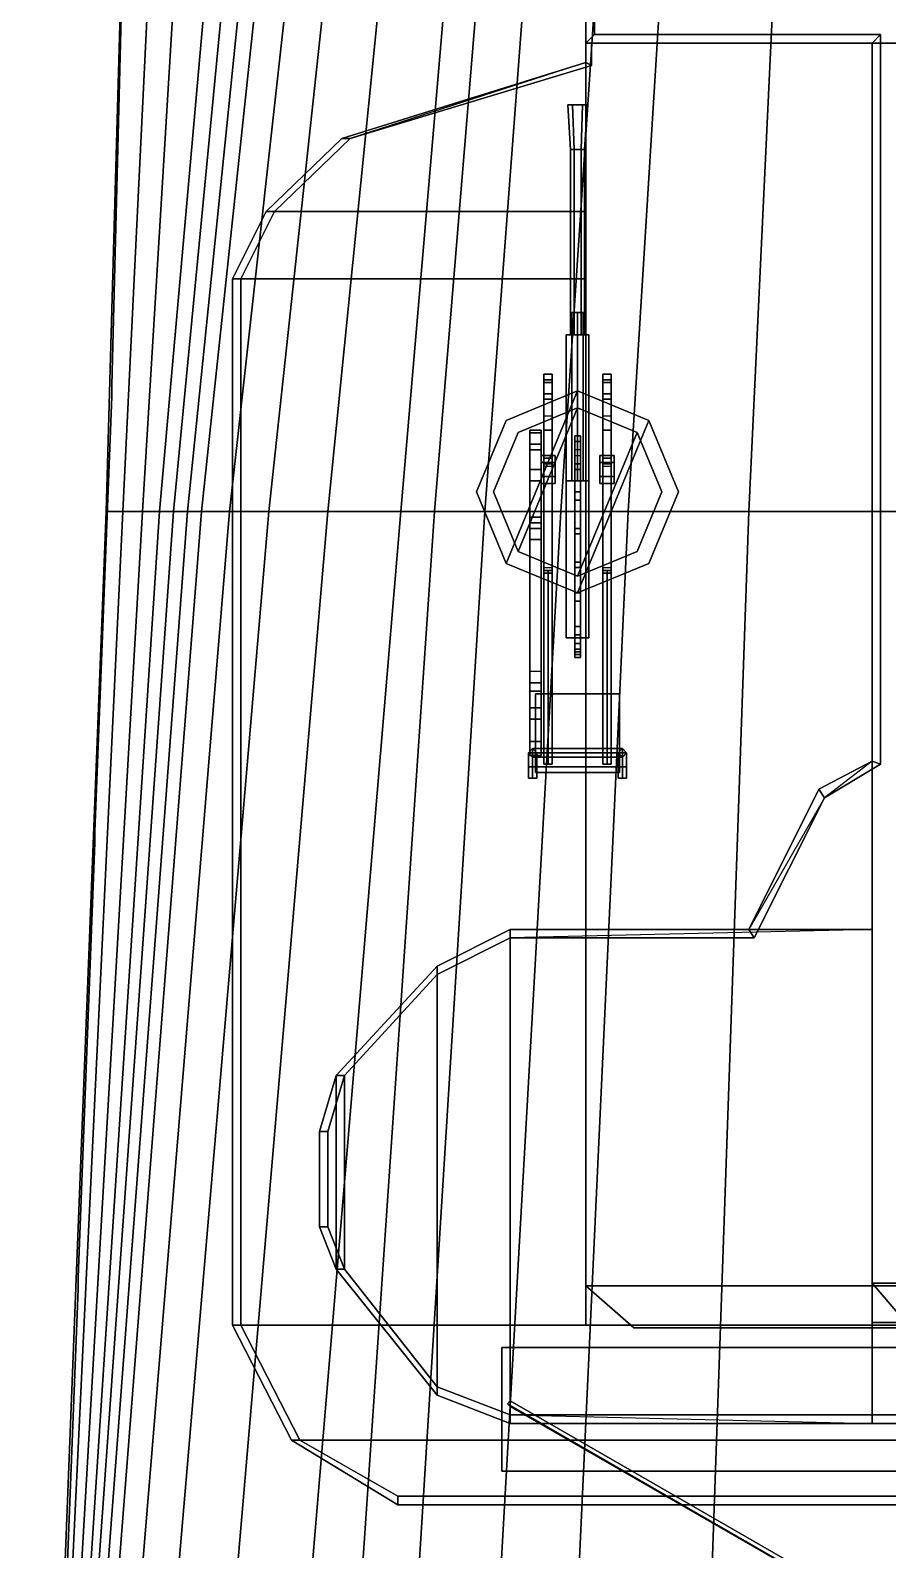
# Model space of a CAD drawing. Header units: millimetres. Extents: x -5 to 5, y -112 to 54.
# Drawn here: x -4.95 to -1.89, y 13.72 to 19.13 of the extents above; entities that cross this region are included whole.
import ezdxf

# ---------------------------------------------------------------- set-up
doc = ezdxf.new("R2010")
doc.units = ezdxf.units.MM
for name, color, linetype in [('gun', 1, 'Continuous'), ('railings', 6, 'Continuous'), ('sleeve', 5, 'Continuous'), ('turret', 2, 'Continuous')]:
    doc.layers.add(name, color=color, linetype=linetype)

msp = doc.modelspace()

# ---------------------------------------------------------------- linework, layer by layer
for points in [[(-4.49, 24.19, 5.22), (-4.29, 24.19, 4.04), (-4.62, 17.42, 4.04), (-4.68, 17.42, 5.13)], [(-4.68, 17.42, 5.13), (4.68, 17.42, 5.13), (4.49, 24.19, 5.22), (-4.49, 24.19, 5.22)], [(-4.29, 24.19, 4.04), (-4.14, 24.19, 3.1), (-4.55, 17.42, 3.01), (-4.62, 17.42, 4.04)], [(-4.14, 24.19, 3.1), (-3.89, 24.19, 1.84), (-4.49, 17.42, 1.84), (-4.55, 17.42, 3.01)], [(-3.89, 24.19, 1.84), (-3.79, 24.19, 1.22), (-4.44, 17.42, 1.22), (-4.49, 17.42, 1.84)], [(-3.79, 24.19, 1.22), (-3.7, 24.19, 0.74), (-4.39, 17.42, 0.74), (-4.44, 17.42, 1.22)], [(-3.7, 24.19, 0.74), (-3.62, 24.19, 0.38), (-4.34, 17.42, 0.38), (-4.39, 17.42, 0.74)], [(-3.62, 24.19, 0.38), (-3.49, 24.19, -0.16), (-4.24, 17.42, -0.16), (-4.34, 17.42, 0.38)], [(-3.49, 24.19, -0.16), (-3.37, 24.19, -0.61), (-4.1, 17.42, -0.61), (-4.24, 17.42, -0.16)], [(-3.37, 24.19, -0.61), (-3.21, 24.19, -1.06), (-3.89, 17.42, -1.06), (-4.1, 17.42, -0.61)], [(-3.21, 24.19, -1.06), (-3.05, 24.19, -1.42), (-3.63, 17.42, -1.42), (-3.89, 17.42, -1.06)], [(-3.05, 24.19, -1.42), (-2.95, 24.19, -1.62), (-3.51, 17.42, -1.62), (-3.63, 17.42, -1.42)], [(-2.95, 24.19, -1.62), (-2.82, 24.19, -1.86), (-3.33, 17.42, -1.86), (-3.51, 17.42, -1.62)], [(-2.82, 24.19, -1.86), (-2.61, 24.19, -2.16), (-3.06, 17.42, -2.16), (-3.33, 17.42, -1.86)], [(-2.61, 24.19, -2.16), (-2.4, 24.19, -2.39), (-2.82, 17.42, -2.39), (-3.06, 17.42, -2.16)], [(-2.4, 24.19, -2.39), (-2.07, 24.19, -2.67), (-2.39, 17.42, -2.67), (-2.82, 17.42, -2.39)], [(-2.07, 24.19, -2.67), (-1.59, 24.19, -2.95), (-1.78, 17.42, -2.95), (-2.39, 17.42, -2.67)], [(-2.97, 14.66, 7.57), (-2.97, 19.28, 7.57), (-2.97, 19.28, 5.13), (-2.97, 14.66, 5.13)], [(2.97, 19.09, 9.65), (2.97, 19.28, 9.65), (-2.97, 19.28, 9.65), (-2.97, 19.09, 9.65)], [(-2.97, 19.09, 9.65), (-2.97, 19.28, 9.65), (-2.97, 19.28, 7.57), (-2.97, 19.09, 7.57)], [(-2.94, 19.12, 10.35), (-2.94, 19.26, 10.35), (-2.97, 19.28, 10.35), (-2.97, 19.09, 10.35)], [(-2.97, 19.09, 9.65), (-2.97, 19.09, 10.35), (-2.97, 19.28, 10.35), (-2.97, 19.28, 9.65)], [(-2.94, 19.26, 9.65), (-2.94, 19.26, 10.35), (-2.94, 19.12, 10.35), (-2.94, 19.12, 9.65)], [(-1.92, 19.12, 10.35), (-2.94, 19.12, 10.35), (-2.97, 19.09, 10.35), (-1.95, 19.09, 10.35)], [(-2.94, 19.12, 9.65), (-2.94, 19.12, 10.35), (-1.92, 19.12, 10.35), (-1.92, 19.12, 9.65)], [(-1.95, 19.09, 10.35), (-1.95, 16.53, 10.35), (-1.92, 16.52, 10.35), (-1.92, 19.12, 10.35)], [(-1.92, 19.12, 9.65), (-1.92, 19.12, 10.35), (-1.92, 16.52, 10.35), (-1.92, 16.52, 9.65)], [(2.97, 14.66, 7.57), (2.97, 19.09, 7.57), (-2.97, 19.09, 7.57), (-2.97, 14.66, 7.57)], [(-2.97, 19.09, 7.57), (-1.95, 19.09, 7.57), (-1.95, 19.09, 9.65), (-2.97, 19.09, 9.65)], [(-2.97, 19.09, 8.27), (-2.97, 19.09, 7.57), (-2.97, 19.02, 7.57), (-2.97, 19.02, 8.27)], [(-2.95, 19.09, 8.27), (-2.97, 19.09, 8.27), (-2.97, 19.02, 8.27), (-2.95, 19.01, 8.27)], [(-1.95, 19.09, 9.65), (-1.95, 19.09, 10.35), (-2.97, 19.09, 10.35), (-2.97, 19.09, 9.65)], [(-2.95, 19.01, 8.27), (-2.95, 19.01, 7.57), (-2.95, 19.09, 7.57), (-2.95, 19.09, 8.27)], [(1.95, 19.09, 9.65), (-1.95, 19.09, 9.65), (-1.95, 14.67, 9.65), (1.95, 14.67, 9.65)], [(-1.95, 14.67, 9.65), (-1.95, 19.09, 9.65), (-1.95, 19.09, 7.57), (-1.95, 14.67, 7.57)], [(-1.95, 16.53, 9.65), (-1.95, 16.53, 10.35), (-1.95, 19.09, 10.35), (-1.95, 19.09, 9.65)], [(-4.11, 18.49, 7.53), (-3.84, 18.75, 7.53), (-2.97, 19.02, 7.53), (-2.97, 18.49, 7.53)], [(-2.97, 19.02, 7.57), (-3.81, 18.75, 7.57), (-4.08, 18.49, 7.57), (-2.97, 18.49, 7.57)], [(-2.97, 19.02, 8.27), (-2.97, 19.02, 7.53), (-3.84, 18.75, 7.53), (-3.84, 18.75, 8.27)], [(-2.95, 19.01, 8.27), (-2.97, 19.02, 8.27), (-3.84, 18.75, 8.27), (-3.81, 18.75, 8.27)], [(-3.81, 18.75, 8.27), (-3.81, 18.75, 7.57), (-2.95, 19.01, 7.57), (-2.95, 19.01, 8.27)], [(-3.84, 18.75, 8.27), (-3.84, 18.75, 7.53), (-4.11, 18.49, 7.53), (-4.11, 18.49, 8.27)], [(-3.81, 18.75, 8.27), (-3.84, 18.75, 8.27), (-4.11, 18.49, 8.27), (-4.08, 18.49, 8.27)], [(-4.08, 18.49, 8.27), (-4.08, 18.49, 7.57), (-3.81, 18.75, 7.57), (-3.81, 18.75, 8.27)], [(-4.23, 18.25, 7.53), (-4.11, 18.49, 7.53), (-2.97, 18.49, 7.53), (-2.97, 18.25, 7.53)], [(-4.11, 18.49, 8.27), (-4.11, 18.49, 7.53), (-4.23, 18.25, 7.53), (-4.23, 18.25, 8.27)], [(-4.08, 18.49, 8.27), (-4.11, 18.49, 8.27), (-4.23, 18.25, 8.27), (-4.2, 18.25, 8.27)], [(-2.97, 18.49, 7.57), (-4.08, 18.49, 7.57), (-4.2, 18.25, 7.57), (-2.97, 18.25, 7.57)], [(-4.2, 18.25, 8.27), (-4.2, 18.25, 7.57), (-4.08, 18.49, 7.57), (-4.08, 18.49, 8.27)], [(-4.23, 14.52, 7.53), (-4.23, 18.25, 7.53), (-2.97, 18.25, 7.53), (-2.97, 14.52, 7.53)], [(-4.23, 18.25, 8.27), (-4.23, 18.25, 7.53), (-4.23, 14.52, 7.53), (-4.23, 14.52, 8.27)], [(-4.2, 18.25, 8.27), (-4.23, 18.25, 8.27), (-4.23, 14.52, 8.27), (-4.2, 14.52, 8.27)], [(-2.97, 18.25, 7.57), (-4.2, 18.25, 7.57), (-4.2, 14.52, 7.57), (-2.97, 14.52, 7.57)], [(-4.2, 14.52, 8.27), (-4.2, 14.52, 7.57), (-4.2, 18.25, 7.57), (-4.2, 18.25, 8.27)], [(-3.2546, 17.2354, 7.7), (-3, 17.85, 7.7), (-3.2546, 17.7446, 7.7), (-3.36, 17.49, 7.7)], [(-3, 17.13, 7.7), (-2.7454, 17.7446, 7.7), (-3, 17.85, 7.7), (-3.2546, 17.2354, 7.7)], [(-3, 17.85, 7.57), (-3.2546, 17.7446, 7.57), (-3.2546, 17.7446, 7.7), (-3, 17.85, 7.7)], [(-2.7454, 17.7446, 7.57), (-3, 17.85, 7.57), (-3, 17.85, 7.7), (-2.7454, 17.7446, 7.7)], [(-3.2546, 17.7446, 7.57), (-3.36, 17.49, 7.57), (-3.36, 17.49, 7.7), (-3.2546, 17.7446, 7.7)], [(-2.7454, 17.2354, 7.7), (-2.64, 17.49, 7.7), (-2.7454, 17.7446, 7.7), (-3, 17.13, 7.7)], [(-2.64, 17.49, 7.57), (-2.7454, 17.7446, 7.57), (-2.7454, 17.7446, 7.7), (-2.64, 17.49, 7.7)], [(-3.36, 17.49, 7.57), (-3.2546, 17.2354, 7.57), (-3.2546, 17.2354, 7.7), (-3.36, 17.49, 7.7)], [(-2.7454, 17.2354, 7.57), (-2.64, 17.49, 7.57), (-2.64, 17.49, 7.7), (-2.7454, 17.2354, 7.7)], [(-4.68, 17.42, 5.13), (-4.62, 17.42, 4.04), (-4.95, 10.52, 4.04), (-4.95, 10.52, 5.13)], [(-4.62, 17.42, 4.04), (-4.55, 17.42, 3.01), (-4.95, 10.52, 2.94), (-4.95, 10.52, 4.04)], [(-4.55, 17.42, 3.01), (-4.49, 17.42, 1.84), (-4.94, 10.52, 1.84), (-4.95, 10.52, 2.94)], [(-4.95, 10.52, 5.13), (4.95, 10.52, 5.13), (4.68, 17.42, 5.13), (-4.68, 17.42, 5.13)], [(-4.49, 17.42, 1.84), (-4.44, 17.42, 1.22), (-4.93, 10.52, 1.22), (-4.94, 10.52, 1.84)], [(-4.44, 17.42, 1.22), (-4.39, 17.42, 0.74), (-4.91, 10.52, 0.74), (-4.93, 10.52, 1.22)], [(-4.39, 17.42, 0.74), (-4.34, 17.42, 0.38), (-4.88, 10.52, 0.38), (-4.91, 10.52, 0.74)], [(-4.34, 17.42, 0.38), (-4.24, 17.42, -0.16), (-4.81, 10.52, -0.16), (-4.88, 10.52, 0.38)], [(-4.24, 17.42, -0.16), (-4.1, 17.42, -0.61), (-4.69, 10.52, -0.61), (-4.81, 10.52, -0.16)], [(-4.1, 17.42, -0.61), (-3.89, 17.42, -1.06), (-4.48, 10.52, -1.06), (-4.69, 10.52, -0.61)], [(-3.89, 17.42, -1.06), (-3.63, 17.42, -1.42), (-4.21, 10.52, -1.42), (-4.48, 10.52, -1.06)], [(-3.63, 17.42, -1.42), (-3.51, 17.42, -1.62), (-3.98, 10.52, -1.62), (-4.21, 10.52, -1.42)], [(-3.51, 17.42, -1.62), (-3.33, 17.42, -1.86), (-3.76, 10.52, -1.86), (-3.98, 10.52, -1.62)], [(-3.33, 17.42, -1.86), (-3.06, 17.42, -2.16), (-3.45, 10.52, -2.16), (-3.76, 10.52, -1.86)], [(-3.06, 17.42, -2.16), (-2.82, 17.42, -2.39), (-3.14, 10.52, -2.39), (-3.45, 10.52, -2.16)], [(-2.82, 17.42, -2.39), (-2.39, 17.42, -2.67), (-2.63, 10.52, -2.67), (-3.14, 10.52, -2.39)], [(-2.39, 17.42, -2.67), (-1.78, 17.42, -2.95), (-1.87, 10.52, -2.95), (-2.63, 10.52, -2.67)], [(-3.2546, 17.2354, 7.57), (-3, 17.13, 7.57), (-3, 17.13, 7.7), (-3.2546, 17.2354, 7.7)], [(-3, 17.13, 7.57), (-2.7454, 17.2354, 7.57), (-2.7454, 17.2354, 7.7), (-3, 17.13, 7.7)], [(-2.14, 16.43, 9.61), (-1.95, 16.53, 9.61), (-1.95, 15.93, 9.61), (-2.39, 15.93, 9.61)], [(-1.95, 15.93, 9.65), (-1.95, 16.53, 9.65), (-2.12, 16.4, 9.65), (-2.39, 15.93, 9.65)], [(-1.95, 16.53, 10.56), (-2.14, 16.43, 10.56), (-2.12, 16.4, 10.56), (-1.92, 16.52, 10.56)], [(-2.14, 16.43, 9.61), (-2.14, 16.43, 10.56), (-1.95, 16.53, 10.56), (-1.95, 16.53, 9.61)], [(-1.92, 16.52, 9.65), (-1.92, 16.52, 10.56), (-2.12, 16.4, 10.56), (-2.12, 16.4, 9.65)], [(-1.92, 16.52, 10.56), (-1.92, 16.52, 10.35), (-1.95, 16.53, 10.35), (-1.95, 16.53, 10.56)], [(-2.14, 16.43, 10.56), (-2.39, 15.93, 10.56), (-2.37, 15.9, 10.56), (-2.12, 16.4, 10.56)], [(-2.39, 15.93, 9.61), (-2.39, 15.93, 10.56), (-2.14, 16.43, 10.56), (-2.14, 16.43, 9.61)], [(-2.12, 16.4, 9.65), (-2.12, 16.4, 10.56), (-2.37, 15.9, 10.56), (-2.37, 15.9, 9.65)], [(-3.5, 15.8, 9.61), (-3.24, 15.93, 9.61), (-3.24, 14.17, 9.61), (-3.5, 14.27, 9.61)], [(-3.24, 15.93, 10.56), (-3.5, 15.8, 10.56), (-3.5, 15.77, 10.56), (-3.24, 15.9, 10.56)], [(-3.5, 15.8, 9.61), (-3.5, 15.8, 10.56), (-3.24, 15.93, 10.56), (-3.24, 15.93, 9.61)], [(-3.24, 15.93, 9.61), (-1.95, 15.93, 9.61), (-1.95, 14.17, 9.61), (-3.24, 14.17, 9.61)], [(-1.95, 14.17, 9.65), (-1.95, 15.93, 9.65), (-3.24, 15.9, 9.65), (-3.24, 14.2, 9.65)], [(-2.39, 15.93, 10.56), (-3.24, 15.93, 10.56), (-3.24, 15.9, 10.56), (-2.37, 15.9, 10.56)], [(-3.24, 15.93, 9.61), (-3.24, 15.93, 10.56), (-2.39, 15.93, 10.56), (-2.39, 15.93, 9.61)], [(-3.24, 14.2, 9.65), (-3.24, 15.9, 9.65), (-3.5, 15.77, 9.65), (-3.5, 14.3, 9.65)], [(-3.24, 15.9, 9.65), (-3.24, 15.9, 10.56), (-3.5, 15.77, 10.56), (-3.5, 15.77, 9.65)], [(-2.37, 15.9, 9.65), (-2.37, 15.9, 10.56), (-3.24, 15.9, 10.56), (-3.24, 15.9, 9.65)], [(-3.86, 15.41, 9.61), (-3.5, 15.8, 9.61), (-3.5, 14.27, 9.61), (-3.86, 14.72, 9.61)], [(-3.86, 15.41, 9.61), (-3.86, 15.41, 10.56), (-3.5, 15.8, 10.56), (-3.5, 15.8, 9.61)], [(-3.5, 15.8, 10.56), (-3.86, 15.41, 10.56), (-3.83, 15.41, 10.56), (-3.5, 15.77, 10.56)], [(-3.5, 14.3, 9.65), (-3.5, 15.77, 9.65), (-3.83, 15.41, 9.65), (-3.83, 14.72, 9.65)], [(-3.5, 15.77, 9.65), (-3.5, 15.77, 10.56), (-3.83, 15.41, 10.56), (-3.83, 15.41, 9.65)], [(-3.92, 15.21, 9.61), (-3.86, 15.41, 9.61), (-3.86, 14.72, 9.61), (-3.92, 14.87, 9.61)], [(-3.86, 15.41, 10.56), (-3.92, 15.21, 10.56), (-3.89, 15.21, 10.56), (-3.83, 15.41, 10.56)], [(-3.92, 15.21, 9.61), (-3.92, 15.21, 10.56), (-3.86, 15.41, 10.56), (-3.86, 15.41, 9.61)], [(-3.83, 14.72, 9.65), (-3.83, 15.41, 9.65), (-3.89, 15.21, 9.65), (-3.89, 14.87, 9.65)], [(-3.83, 15.41, 9.65), (-3.83, 15.41, 10.56), (-3.89, 15.21, 10.56), (-3.89, 15.21, 9.65)], [(-3.92, 14.87, 9.61), (-3.92, 14.87, 10.56), (-3.92, 15.21, 10.56), (-3.92, 15.21, 9.61)], [(-3.92, 15.21, 10.56), (-3.92, 14.87, 10.56), (-3.89, 14.87, 10.56), (-3.89, 15.21, 10.56)], [(-3.89, 15.21, 9.65), (-3.89, 15.21, 10.56), (-3.89, 14.87, 10.56), (-3.89, 14.87, 9.65)], [(-3.92, 14.87, 10.56), (-3.86, 14.72, 10.56), (-3.83, 14.72, 10.56), (-3.89, 14.87, 10.56)], [(-3.86, 14.72, 9.61), (-3.86, 14.72, 10.56), (-3.92, 14.87, 10.56), (-3.92, 14.87, 9.61)], [(-3.89, 14.87, 9.65), (-3.89, 14.87, 10.56), (-3.83, 14.72, 10.56), (-3.83, 14.72, 9.65)], [(-3.5, 14.27, 9.61), (-3.5, 14.27, 10.56), (-3.86, 14.72, 10.56), (-3.86, 14.72, 9.61)], [(-3.86, 14.72, 10.56), (-3.5, 14.27, 10.56), (-3.5, 14.3, 10.56), (-3.83, 14.72, 10.56)], [(-3.83, 14.72, 9.65), (-3.83, 14.72, 10.56), (-3.5, 14.3, 10.56), (-3.5, 14.3, 9.65)], [(-2.8, 14.51, 7.57), (-2.97, 14.66, 7.57), (-2.97, 14.66, 5.13), (-2.8, 14.51, 5.13)], [(2.8, 14.51, 7.57), (2.97, 14.66, 7.57), (-2.97, 14.66, 7.57), (-2.8, 14.51, 7.57)], [(-2.81, 14.52, 7.57), (-2.97, 14.66, 7.57), (-2.97, 14.66, 7.57), (-2.97, 14.52, 7.57)], [(-2.97, 14.66, 7.53), (-2.97, 14.66, 7.53), (-2.81, 14.52, 7.53), (-2.97, 14.52, 7.53)], [(1.95, 14.67, 9.65), (-1.95, 14.67, 9.65), (-1.83, 14.53, 9.65), (1.83, 14.53, 9.65)], [(-1.83, 14.53, 9.65), (-1.95, 14.67, 9.65), (-1.95, 14.67, 7.57), (-1.83, 14.53, 7.57)], [(-1.83, 14.53, 9.65), (-1.95, 14.67, 9.65), (-1.95, 14.53, 9.65), (-1.83, 14.53, 9.65)], [(-1.95, 14.53, 9.61), (-1.95, 14.67, 9.61), (-1.83, 14.53, 9.61)], [(-4.23, 14.52, 7.53), (4.23, 14.52, 7.53), (4.02, 14.11, 7.53), (-4.02, 14.11, 7.53)], [(-4.23, 14.52, 8.27), (-4.23, 14.52, 7.53), (-4.02, 14.11, 7.53), (-4.02, 14.11, 8.27)], [(-4.2, 14.52, 8.27), (-4.23, 14.52, 8.27), (-4.02, 14.11, 8.27), (-3.99, 14.11, 8.27)], [(3.99, 14.11, 7.57), (4.2, 14.52, 7.57), (-4.2, 14.52, 7.57), (-3.99, 14.11, 7.57)], [(-3.99, 14.11, 8.27), (-3.99, 14.11, 7.57), (-4.2, 14.52, 7.57), (-4.2, 14.52, 8.27)], [(-1.95, 14.17, 9.61), (-1.95, 14.53, 9.61), (1.95, 14.53, 9.61), (1.95, 14.17, 9.61)], [(1.95, 14.53, 9.65), (-1.95, 14.53, 9.65), (-1.95, 14.17, 9.65), (1.95, 14.17, 9.65)], [(-2.8, 14.51, 5.13), (2.8, 14.51, 5.13), (2.8, 14.51, 7.57), (-2.8, 14.51, 7.57)], [(-1.76, 14, 13.18), (-1.76, 14.44, 13.18), (-3.27, 14.44, 13.18), (-3.27, 14, 13.18)], [(-3.27, 14.44, 13.18), (-3.27, 14.44, 13.15), (-3.27, 14, 13.15), (-3.27, 14, 13.18)], [(-1.76, 14.44, 13.18), (-1.76, 14.44, 12.41), (-3.27, 14.44, 13.15), (-3.27, 14.44, 13.18)], [(-3.27, 14, 13.15), (-3.27, 14.44, 13.15), (-1.76, 14.44, 12.41), (-1.76, 14, 12.41)], [(-3.5, 14.3, 9.65), (-3.5, 14.3, 10.56), (-3.24, 14.2, 10.56), (-3.24, 14.2, 9.65)], [(-3.5, 14.27, 10.56), (-3.24, 14.17, 10.56), (-3.24, 14.2, 10.56), (-3.5, 14.3, 10.56)], [(-3.24, 14.17, 9.61), (-3.24, 14.17, 10.56), (-3.5, 14.27, 10.56), (-3.5, 14.27, 9.61)], [(-3.24, 14.25, 13.18), (-3.25, 14.24, 13.18), (-0.01, 12.37, 23.24), (0.005, 12.3787, 23.24)], [(-3.24, 14.23, 13.18), (-3.24, 14.25, 13.18), (0.005, 12.3787, 23.24), (0.005, 12.3613, 23.24)], [(-3.25, 14.24, 13.18), (-3.24, 14.23, 13.18), (0.005, 12.3613, 23.24), (-0.01, 12.37, 23.24)], [(-3.24, 14.17, 10.56), (3.24, 14.17, 10.56), (3.24, 14.2, 10.56), (-3.24, 14.2, 10.56)], [(-3.24, 14.2, 9.65), (-3.24, 14.2, 10.56), (3.24, 14.2, 10.56), (3.24, 14.2, 9.65)], [(3.24, 14.17, 9.61), (3.24, 14.17, 10.56), (-3.24, 14.17, 10.56), (-3.24, 14.17, 9.61)], [(-4.02, 14.11, 7.53), (4.02, 14.11, 7.53), (3.64, 13.88, 7.53), (-3.64, 13.88, 7.53)], [(-4.02, 14.11, 8.27), (-4.02, 14.11, 7.53), (-3.64, 13.88, 7.53), (-3.64, 13.88, 8.27)], [(-3.99, 14.11, 8.27), (-4.02, 14.11, 8.27), (-3.64, 13.88, 8.27), (-3.64, 13.91, 8.27)], [(3.64, 13.91, 7.57), (3.99, 14.11, 7.57), (-3.99, 14.11, 7.57), (-3.64, 13.91, 7.57)], [(-3.64, 13.91, 8.27), (-3.64, 13.91, 7.57), (-3.99, 14.11, 7.57), (-3.99, 14.11, 8.27)], [(-3.27, 14, 13.18), (-3.27, 14, 13.15), (-1.76, 14, 12.41), (-1.76, 14, 13.18)], [(3.64, 13.91, 8.27), (3.64, 13.91, 7.57), (-3.64, 13.91, 7.57), (-3.64, 13.91, 8.27)], [(-3.64, 13.88, 8.27), (3.64, 13.88, 8.27), (3.64, 13.91, 8.27), (-3.64, 13.91, 8.27)], [(-3.64, 13.88, 8.27), (-3.64, 13.88, 7.53), (3.64, 13.88, 7.53), (3.64, 13.88, 8.27)]]:
    msp.add_3dface(points)
at = {"layer": 'gun'}
for points in [[(-3.0175, 18.87, 8.2997), (-3.035, 18.87, 8.33), (-3.0175, 18.87, 8.3603), (-2.9825, 18.87, 8.2997)], [(-3.035, 18.87, 8.33), (-3.0175, 18.87, 8.2997), (-3.0125, 18.71, 8.3083), (-3.025, 18.71, 8.33)], [(-3.0175, 18.87, 8.3603), (-3.035, 18.87, 8.33), (-3.025, 18.71, 8.33), (-3.0125, 18.71, 8.3517)], [(-2.9825, 18.87, 8.2997), (-3.0175, 18.87, 8.3603), (-2.9825, 18.87, 8.3603), (-2.965, 18.87, 8.33)], [(-3.0175, 18.87, 8.2997), (-2.9825, 18.87, 8.2997), (-2.9875, 18.71, 8.3083), (-3.0125, 18.71, 8.3083)], [(-2.9825, 18.87, 8.3603), (-3.0175, 18.87, 8.3603), (-3.0125, 18.71, 8.3517), (-2.9875, 18.71, 8.3517)], [(-2.9825, 18.87, 8.2997), (-2.965, 18.87, 8.33), (-2.975, 18.71, 8.33), (-2.9875, 18.71, 8.3083)], [(-2.965, 18.87, 8.33), (-2.9825, 18.87, 8.3603), (-2.9875, 18.71, 8.3517), (-2.975, 18.71, 8.33)], [(-3.0125, 18.05, 8.3083), (-3.025, 18.05, 8.33), (-3.025, 18.71, 8.33), (-3.0125, 18.71, 8.3083)], [(-3.025, 18.05, 8.33), (-3.0125, 18.05, 8.3517), (-3.0125, 18.71, 8.3517), (-3.025, 18.71, 8.33)], [(-2.9875, 18.05, 8.3083), (-3.0125, 18.05, 8.3083), (-3.0125, 18.71, 8.3083), (-2.9875, 18.71, 8.3083)], [(-3.0125, 18.05, 8.3517), (-2.9875, 18.05, 8.3517), (-2.9875, 18.71, 8.3517), (-3.0125, 18.71, 8.3517)], [(-2.975, 18.05, 8.33), (-2.9875, 18.05, 8.3083), (-2.9875, 18.71, 8.3083), (-2.975, 18.71, 8.33)], [(-2.9875, 18.05, 8.3517), (-2.975, 18.05, 8.33), (-2.975, 18.71, 8.33), (-2.9875, 18.71, 8.3517)]]:
    msp.add_3dface(points, dxfattribs=at)
at = {"layer": 'railings'}
for points in [[(-4.66, 17.87, 6.07), (-4.66, 17.87, 6.11), (-4.62, 19.42, 6.11), (-4.62, 19.42, 6.07)], [(-4.62, 19.42, 6.07), (-4.62, 19.42, 6.11), (-4.66, 17.87, 6.11), (-4.66, 17.87, 6.07)], [(-4.66, 17.87, 5.66), (-4.66, 17.87, 5.7), (-4.62, 19.42, 5.7), (-4.62, 19.42, 5.66)], [(-4.62, 19.42, 5.66), (-4.62, 19.42, 5.7), (-4.66, 17.87, 5.7), (-4.66, 17.87, 5.66)], [(-4.66, 17.83, 6.11), (-4.66, 17.87, 6.11), (-4.66, 17.87, 5.13), (-4.66, 17.83, 5.13)], [(-4.66, 17.83, 5.13), (-4.66, 17.87, 5.13), (-4.66, 17.87, 6.11), (-4.66, 17.83, 6.11)], [(-4.66, 17.83, 6.07), (-4.66, 17.83, 6.11), (-4.72, 16.28, 6.11), (-4.72, 16.28, 6.07)], [(-4.72, 16.28, 6.07), (-4.72, 16.28, 6.11), (-4.66, 17.83, 6.11), (-4.66, 17.83, 6.07)], [(-4.66, 17.83, 5.66), (-4.66, 17.83, 5.7), (-4.72, 16.28, 5.7), (-4.72, 16.28, 5.66)], [(-4.72, 16.28, 5.66), (-4.72, 16.28, 5.7), (-4.66, 17.83, 5.7), (-4.66, 17.83, 5.66)], [(-4.72, 16.24, 6.11), (-4.72, 16.28, 6.11), (-4.72, 16.28, 5.13), (-4.72, 16.24, 5.13)], [(-4.72, 16.24, 5.13), (-4.72, 16.28, 5.13), (-4.72, 16.28, 6.11), (-4.72, 16.24, 6.11)], [(-4.78, 14.69, 6.07), (-4.78, 14.69, 6.11), (-4.72, 16.24, 6.11), (-4.72, 16.24, 6.07)], [(-4.72, 16.24, 6.07), (-4.72, 16.24, 6.11), (-4.78, 14.69, 6.11), (-4.78, 14.69, 6.07)], [(-4.72, 16.24, 5.66), (-4.72, 16.24, 5.7), (-4.78, 14.69, 5.7), (-4.78, 14.69, 5.66)], [(-4.78, 14.69, 5.66), (-4.78, 14.69, 5.7), (-4.72, 16.24, 5.7), (-4.72, 16.24, 5.66)], [(-4.78, 14.65, 5.13), (-4.78, 14.69, 5.13), (-4.78, 14.69, 6.11), (-4.78, 14.65, 6.11)], [(-4.78, 14.65, 6.11), (-4.78, 14.69, 6.11), (-4.78, 14.69, 5.13), (-4.78, 14.65, 5.13)], [(-4.78, 14.65, 6.07), (-4.78, 14.65, 6.11), (-4.84, 13.1, 6.11), (-4.84, 13.1, 6.07)], [(-4.84, 13.1, 6.07), (-4.84, 13.1, 6.11), (-4.78, 14.65, 6.11), (-4.78, 14.65, 6.07)], [(-4.78, 14.65, 5.66), (-4.78, 14.65, 5.7), (-4.84, 13.1, 5.7), (-4.84, 13.1, 5.66)], [(-4.84, 13.1, 5.66), (-4.84, 13.1, 5.7), (-4.78, 14.65, 5.7), (-4.78, 14.65, 5.66)]]:
    msp.add_3dface(points, dxfattribs=at)
at = {"layer": 'sleeve'}
for points in [[(-3, 18.13, 8.29), (-2.98, 18.13, 8.27), (-3, 18.13, 8.25), (-3.02, 18.13, 8.27)], [(-3, 17.53, 8.25), (-3.02, 17.53, 8.27), (-3.02, 18.13, 8.27), (-3, 18.13, 8.25)], [(-3.02, 17.53, 8.27), (-3, 17.53, 8.29), (-3, 18.13, 8.29), (-3.02, 18.13, 8.27)], [(-2.98, 17.53, 8.27), (-3, 17.53, 8.25), (-3, 18.13, 8.25), (-2.98, 18.13, 8.27)], [(-3, 17.53, 8.29), (-2.98, 17.53, 8.27), (-2.98, 18.13, 8.27), (-3, 18.13, 8.29)], [(-3.04, 18.05, 8.33), (-2.96, 18.05, 8.33), (-2.98, 18.05, 8.2954), (-3.02, 18.05, 8.2954)], [(-3.02, 17.53, 8.2954), (-3.04, 17.53, 8.33), (-3.04, 18.05, 8.33), (-3.02, 18.05, 8.2954)], [(-3.02, 18.05, 8.3646), (-2.98, 18.05, 8.3646), (-2.96, 18.05, 8.33), (-3.04, 18.05, 8.33)], [(-3.04, 17.53, 8.33), (-3.02, 17.53, 8.3646), (-3.02, 18.05, 8.3646), (-3.04, 18.05, 8.33)], [(-2.98, 17.53, 8.2954), (-3.02, 17.53, 8.2954), (-3.02, 18.05, 8.2954), (-2.98, 18.05, 8.2954)], [(-3.02, 17.53, 8.3646), (-2.98, 17.53, 8.3646), (-2.98, 18.05, 8.3646), (-3.02, 18.05, 8.3646)], [(-2.96, 17.53, 8.33), (-2.98, 17.53, 8.2954), (-2.98, 18.05, 8.2954), (-2.96, 18.05, 8.33)], [(-2.98, 17.53, 8.3646), (-2.96, 17.53, 8.33), (-2.96, 18.05, 8.33), (-2.98, 18.05, 8.3646)], [(-3.01, 17.67, 8.97), (-3.01, 17.69, 8.99), (-3.01, 17.64, 8.36), (-3.01, 17.62, 8.36)], [(-3.01, 17.64, 8.36), (-3.01, 17.69, 8.99), (-2.99, 17.69, 8.99), (-2.99, 17.64, 8.36)], [(-2.99, 17.59, 9.01), (-2.99, 17.69, 8.99), (-3.01, 17.69, 8.99), (-3.01, 17.59, 9.01)], [(-3.01, 17.69, 8.99), (-3.01, 17.67, 8.97), (-3.01, 17.57, 8.99), (-3.01, 17.59, 9.01)], [(-2.99, 17.62, 8.36), (-2.99, 17.67, 8.97), (-3.01, 17.67, 8.97), (-3.01, 17.62, 8.36)], [(-3.01, 17.57, 8.99), (-3.01, 17.67, 8.97), (-2.99, 17.67, 8.97), (-2.99, 17.57, 8.99)], [(-2.99, 17.64, 8.36), (-2.99, 17.69, 8.99), (-2.99, 17.67, 8.97), (-2.99, 17.62, 8.36)], [(-2.99, 17.57, 8.99), (-2.99, 17.67, 8.97), (-2.99, 17.69, 8.99), (-2.99, 17.59, 9.01)], [(-3.01, 17.59, 9.01), (-3.01, 17.57, 8.99), (-3.01, 17.46, 8.98), (-3.01, 17.49, 9.01)], [(-2.99, 17.49, 9.01), (-2.99, 17.59, 9.01), (-3.01, 17.59, 9.01), (-3.01, 17.49, 9.01)], [(-3.01, 17.46, 8.98), (-3.01, 17.57, 8.99), (-2.99, 17.57, 8.99), (-2.99, 17.46, 8.98)], [(-2.99, 17.46, 8.98), (-2.99, 17.57, 8.99), (-2.99, 17.59, 9.01), (-2.99, 17.49, 9.01)], [(-3.04, 17.53, 8.24), (-3.04, 17.53, 8.38), (-2.96, 17.53, 8.38), (-2.96, 17.53, 8.24)], [(-3.04, 16.97, 8.38), (-3.04, 17.53, 8.38), (-3.04, 17.53, 8.24), (-3.04, 16.97, 8.24)], [(-3.04, 16.97, 8.24), (-3.04, 17.53, 8.24), (-2.96, 17.53, 8.24), (-2.96, 16.97, 8.24)], [(-2.96, 16.97, 8.38), (-2.96, 17.53, 8.38), (-3.04, 17.53, 8.38), (-3.04, 16.97, 8.38)], [(-2.96, 17.53, 8.24), (-2.96, 17.53, 8.38), (-2.96, 16.97, 8.38), (-2.96, 16.97, 8.24)], [(-3.01, 17.49, 9.01), (-3.01, 17.46, 8.98), (-3.01, 17.36, 8.96), (-3.01, 17.34, 8.98)], [(-2.99, 17.34, 8.98), (-2.99, 17.49, 9.01), (-3.01, 17.49, 9.01), (-3.01, 17.34, 8.98)], [(-3.01, 17.36, 8.96), (-3.01, 17.46, 8.98), (-2.99, 17.46, 8.98), (-2.99, 17.36, 8.96)], [(-2.99, 17.36, 8.96), (-2.99, 17.46, 8.98), (-2.99, 17.49, 9.01), (-2.99, 17.34, 8.98)], [(-3.01, 17.24, 8.91), (-3.01, 17.36, 8.96), (-2.99, 17.36, 8.96), (-2.99, 17.24, 8.91)], [(-3.01, 17.34, 8.98), (-3.01, 17.36, 8.96), (-3.01, 17.24, 8.91), (-3.01, 17.22, 8.93)], [(-2.99, 17.22, 8.93), (-2.99, 17.34, 8.98), (-3.01, 17.34, 8.98), (-3.01, 17.22, 8.93)], [(-2.99, 17.24, 8.91), (-2.99, 17.36, 8.96), (-2.99, 17.34, 8.98), (-2.99, 17.22, 8.93)], [(-3.01, 17.22, 8.93), (-3.01, 17.24, 8.91), (-3.01, 17.13, 8.83), (-3.01, 17.1, 8.84)], [(-3.01, 17.13, 8.83), (-3.01, 17.24, 8.91), (-2.99, 17.24, 8.91), (-2.99, 17.13, 8.83)], [(-2.99, 17.1, 8.84), (-2.99, 17.22, 8.93), (-3.01, 17.22, 8.93), (-3.01, 17.1, 8.84)], [(-2.99, 17.13, 8.83), (-2.99, 17.24, 8.91), (-2.99, 17.22, 8.93), (-2.99, 17.1, 8.84)], [(-3.01, 17.1, 8.84), (-3.01, 17.13, 8.83), (-3.01, 17.01, 8.69), (-3.01, 16.98, 8.69)], [(-3.01, 17.01, 8.69), (-3.01, 17.13, 8.83), (-2.99, 17.13, 8.83), (-2.99, 17.01, 8.69)], [(-2.99, 17.01, 8.69), (-2.99, 17.13, 8.83), (-2.99, 17.1, 8.84), (-2.99, 16.98, 8.69)], [(-2.99, 16.98, 8.69), (-2.99, 17.1, 8.84), (-3.01, 17.1, 8.84), (-3.01, 16.98, 8.69)], [(-3.01, 16.98, 8.69), (-3.01, 17.01, 8.69), (-3.01, 16.95, 8.55), (-3.01, 16.92, 8.55)], [(-3.01, 16.95, 8.55), (-3.01, 17.01, 8.69), (-2.99, 17.01, 8.69), (-2.99, 16.95, 8.55)], [(-2.99, 16.95, 8.55), (-2.99, 17.01, 8.69), (-2.99, 16.98, 8.69), (-2.99, 16.92, 8.55)], [(-2.96, 16.97, 8.24), (-2.96, 16.97, 8.38), (-3.04, 16.97, 8.38), (-3.04, 16.97, 8.24)], [(-2.99, 16.92, 8.55), (-2.99, 16.98, 8.69), (-3.01, 16.98, 8.69), (-3.01, 16.92, 8.55)], [(-3.01, 16.92, 8.55), (-3.01, 16.95, 8.55), (-3.01, 16.92, 8.43), (-3.01, 16.9, 8.43)], [(-3.01, 16.92, 8.43), (-3.01, 16.95, 8.55), (-2.99, 16.95, 8.55), (-2.99, 16.92, 8.43)], [(-2.99, 16.92, 8.43), (-2.99, 16.95, 8.55), (-2.99, 16.92, 8.55), (-2.99, 16.9, 8.43)], [(-3.01, 16.9, 8.38), (-3.01, 16.92, 8.38), (-3.01, 16.93, 8.24), (-3.01, 16.91, 8.24)], [(-3.01, 16.93, 8.24), (-3.01, 16.92, 8.38), (-2.99, 16.92, 8.38), (-2.99, 16.93, 8.24)], [(-3.01, 16.91, 8.24), (-3.01, 16.93, 8.24), (-2.99, 16.93, 8.24), (-2.99, 16.91, 8.24)], [(-2.99, 16.9, 8.43), (-2.99, 16.92, 8.55), (-3.01, 16.92, 8.55), (-3.01, 16.9, 8.43)], [(-3.01, 16.92, 8.38), (-3.01, 16.92, 8.43), (-2.99, 16.92, 8.43), (-2.99, 16.92, 8.38)], [(-3.01, 16.9, 8.43), (-3.01, 16.92, 8.43), (-3.01, 16.92, 8.38), (-3.01, 16.9, 8.38)], [(-2.99, 16.91, 8.24), (-2.99, 16.9, 8.38), (-3.01, 16.9, 8.38), (-3.01, 16.91, 8.24)], [(-2.99, 16.9, 8.38), (-2.99, 16.9, 8.43), (-3.01, 16.9, 8.43), (-3.01, 16.9, 8.38)], [(-2.99, 16.93, 8.24), (-2.99, 16.92, 8.38), (-2.99, 16.9, 8.38), (-2.99, 16.91, 8.24)], [(-2.99, 16.92, 8.38), (-2.99, 16.92, 8.43), (-2.99, 16.9, 8.43), (-2.99, 16.9, 8.38)]]:
    msp.add_3dface(points, dxfattribs=at)
at = {"layer": 'turret'}
for points in [[(-3.09, 17.52, 8.34), (-3.09, 17.91, 8.09), (-3.12, 17.91, 8.09), (-3.12, 17.52, 8.34)], [(-3.12, 17.91, 8.09), (-3.12, 17.91, 8.02), (-3.12, 17.61, 8.24), (-3.12, 17.52, 8.34)], [(-3.12, 17.52, 8.34), (-3.12, 17.91, 8.09), (-3.09, 17.91, 8.09), (-3.09, 17.52, 8.34)], [(-3.12, 17.88, 8.2), (-3.12, 17.91, 8.09), (-3.12, 17.52, 8.34), (-3.12, 17.59, 8.41)], [(-3.09, 17.88, 8.2), (-3.09, 17.91, 8.09), (-3.12, 17.91, 8.09), (-3.12, 17.88, 8.2)], [(-3.09, 17.91, 8.02), (-3.09, 17.89, 7.95), (-3.12, 17.89, 7.95), (-3.12, 17.91, 8.02)], [(-3.09, 17.91, 8.09), (-3.09, 17.91, 8.02), (-3.12, 17.91, 8.02), (-3.12, 17.91, 8.09)], [(-3.12, 17.91, 8.02), (-3.12, 17.89, 7.95), (-3.12, 17.61, 8.04), (-3.12, 17.61, 8.24)], [(-3.12, 17.89, 7.95), (-3.12, 17.84, 7.86), (-3.12, 17.59, 8), (-3.12, 17.61, 8.04)], [(-3.09, 17.89, 7.95), (-3.09, 17.84, 7.86), (-3.12, 17.84, 7.86), (-3.12, 17.89, 7.95)], [(-3.12, 17.82, 8.29), (-3.12, 17.88, 8.2), (-3.12, 17.59, 8.41), (-3.12, 17.71, 8.38)], [(-3.09, 17.82, 8.29), (-3.09, 17.88, 8.2), (-3.12, 17.88, 8.2), (-3.12, 17.82, 8.29)], [(-3.09, 17.61, 8.24), (-3.09, 17.91, 8.02), (-3.09, 17.91, 8.09), (-3.09, 17.52, 8.34)], [(-3.09, 17.52, 8.34), (-3.09, 17.91, 8.09), (-3.09, 17.88, 8.2), (-3.09, 17.59, 8.41)], [(-3.09, 17.61, 8.04), (-3.09, 17.89, 7.95), (-3.09, 17.91, 8.02), (-3.09, 17.61, 8.24)], [(-3.09, 17.59, 8), (-3.09, 17.84, 7.86), (-3.09, 17.89, 7.95), (-3.09, 17.61, 8.04)], [(-3.09, 17.59, 8.41), (-3.09, 17.88, 8.2), (-3.09, 17.82, 8.29), (-3.09, 17.71, 8.38)], [(-2.91, 17.91, 8.09), (-2.91, 17.91, 8.02), (-2.91, 17.61, 8.24), (-2.91, 17.52, 8.34)], [(-2.88, 17.52, 8.34), (-2.88, 17.91, 8.09), (-2.91, 17.91, 8.09), (-2.91, 17.52, 8.34)], [(-2.91, 17.88, 8.2), (-2.91, 17.91, 8.09), (-2.91, 17.52, 8.34), (-2.91, 17.59, 8.41)], [(-2.91, 17.52, 8.34), (-2.91, 17.91, 8.09), (-2.88, 17.91, 8.09), (-2.88, 17.52, 8.34)], [(-2.88, 17.91, 8.09), (-2.88, 17.91, 8.02), (-2.91, 17.91, 8.02), (-2.91, 17.91, 8.09)], [(-2.91, 17.91, 8.02), (-2.91, 17.89, 7.95), (-2.91, 17.61, 8.04), (-2.91, 17.61, 8.24)], [(-2.88, 17.91, 8.02), (-2.88, 17.89, 7.95), (-2.91, 17.89, 7.95), (-2.91, 17.91, 8.02)], [(-2.88, 17.88, 8.2), (-2.88, 17.91, 8.09), (-2.91, 17.91, 8.09), (-2.91, 17.88, 8.2)], [(-2.88, 17.89, 7.95), (-2.88, 17.84, 7.86), (-2.91, 17.84, 7.86), (-2.91, 17.89, 7.95)], [(-2.91, 17.89, 7.95), (-2.91, 17.84, 7.86), (-2.91, 17.59, 8), (-2.91, 17.61, 8.04)], [(-2.91, 17.82, 8.29), (-2.91, 17.88, 8.2), (-2.91, 17.59, 8.41), (-2.91, 17.71, 8.38)], [(-2.88, 17.82, 8.29), (-2.88, 17.88, 8.2), (-2.91, 17.88, 8.2), (-2.91, 17.82, 8.29)], [(-2.88, 17.61, 8.24), (-2.88, 17.91, 8.02), (-2.88, 17.91, 8.09), (-2.88, 17.52, 8.34)], [(-2.88, 17.52, 8.34), (-2.88, 17.91, 8.09), (-2.88, 17.88, 8.2), (-2.88, 17.59, 8.41)], [(-2.88, 17.61, 8.04), (-2.88, 17.89, 7.95), (-2.88, 17.91, 8.02), (-2.88, 17.61, 8.24)], [(-2.88, 17.59, 8), (-2.88, 17.84, 7.86), (-2.88, 17.89, 7.95), (-2.88, 17.61, 8.04)], [(-2.88, 17.59, 8.41), (-2.88, 17.88, 8.2), (-2.88, 17.82, 8.29), (-2.88, 17.71, 8.38)], [(-3.09, 17.84, 7.86), (-3.09, 17.76, 7.77), (-3.12, 17.76, 7.77), (-3.12, 17.84, 7.86)], [(-3.12, 17.84, 7.86), (-3.12, 17.76, 7.77), (-3.12, 17.25, 7.77), (-3.12, 17.59, 8)], [(-3.09, 17.71, 8.38), (-3.09, 17.82, 8.29), (-3.12, 17.82, 8.29), (-3.12, 17.71, 8.38)], [(-3.09, 17.25, 7.77), (-3.09, 17.76, 7.77), (-3.09, 17.84, 7.86), (-3.09, 17.59, 8)], [(-2.91, 17.84, 7.86), (-2.91, 17.76, 7.77), (-2.91, 17.25, 7.77), (-2.91, 17.59, 8)], [(-2.88, 17.84, 7.86), (-2.88, 17.76, 7.77), (-2.91, 17.76, 7.77), (-2.91, 17.84, 7.86)], [(-2.88, 17.71, 8.38), (-2.88, 17.82, 8.29), (-2.91, 17.82, 8.29), (-2.91, 17.71, 8.38)], [(-2.88, 17.25, 7.77), (-2.88, 17.76, 7.77), (-2.88, 17.84, 7.86), (-2.88, 17.59, 8)], [(-3.2121, 17.2779, 7.77), (-3, 17.79, 7.77), (-3.2121, 17.7021, 7.77), (-3.3, 17.49, 7.77)], [(-3, 17.19, 7.77), (-2.7879, 17.7021, 7.77), (-3, 17.79, 7.77), (-3.2121, 17.2779, 7.77)], [(-3, 17.79, 7.7), (-3.2121, 17.7021, 7.7), (-3.2121, 17.7021, 7.77), (-3, 17.79, 7.77)], [(-2.7879, 17.7021, 7.7), (-3, 17.79, 7.7), (-3, 17.79, 7.77), (-2.7879, 17.7021, 7.77)], [(-3.13, 17.71, 8.65), (-3.13, 17.7, 8.6), (-3.17, 17.7, 8.6), (-3.17, 17.71, 8.65)], [(-3.17, 17.71, 8.65), (-3.17, 17.7, 8.6), (-3.17, 16.72, 8.89), (-3.17, 16.68, 8.94)], [(-3.13, 16.68, 8.94), (-3.13, 17.71, 8.65), (-3.17, 17.71, 8.65), (-3.17, 16.68, 8.94)], [(-3.13, 16.72, 8.89), (-3.13, 17.7, 8.6), (-3.13, 17.71, 8.65), (-3.13, 16.68, 8.94)], [(-3.12, 17.71, 8.38), (-3.12, 17.59, 8.41), (-3.09, 17.59, 8.41), (-3.09, 17.71, 8.38)], [(-2.91, 17.71, 8.38), (-2.91, 17.59, 8.41), (-2.88, 17.59, 8.41), (-2.88, 17.71, 8.38)], [(-3.2121, 17.7021, 7.7), (-3.3, 17.49, 7.7), (-3.3, 17.49, 7.77), (-3.2121, 17.7021, 7.77)], [(-3.17, 16.72, 8.89), (-3.17, 17.7, 8.6), (-3.13, 17.7, 8.6), (-3.13, 16.72, 8.89)], [(-3.17, 16.81, 8.61), (-3.17, 17.66, 8.42), (-3.17, 17.64, 8.4), (-3.17, 16.85, 8.57)], [(-3.17, 17.64, 8.4), (-3.17, 17.66, 8.42), (-3.13, 17.66, 8.42), (-3.13, 17.64, 8.4)], [(-3.13, 16.81, 8.61), (-3.13, 17.66, 8.42), (-3.17, 17.66, 8.42), (-3.17, 16.81, 8.61)], [(-3.13, 17.64, 8.4), (-3.13, 17.66, 8.42), (-3.13, 16.81, 8.61), (-3.13, 16.85, 8.57)], [(-2.7879, 17.2779, 7.77), (-2.7, 17.49, 7.77), (-2.7879, 17.7021, 7.77), (-3, 17.19, 7.77)], [(-2.7, 17.49, 7.7), (-2.7879, 17.7021, 7.7), (-2.7879, 17.7021, 7.77), (-2.7, 17.49, 7.77)], [(-3.17, 16.85, 8.57), (-3.17, 17.64, 8.4), (-3.13, 17.64, 8.4), (-3.13, 16.85, 8.57)], [(-3.08, 17.62, 8.35), (-3.08, 17.595, 8.3067), (-3.13, 17.595, 8.3067), (-3.13, 17.62, 8.35)], [(-3.13, 17.595, 8.3067), (-3.13, 17.545, 8.3067), (-3.13, 17.52, 8.35), (-3.13, 17.62, 8.35)], [(-3.08, 17.595, 8.3933), (-3.08, 17.62, 8.35), (-3.13, 17.62, 8.35), (-3.13, 17.595, 8.3933)], [(-3.13, 17.62, 8.35), (-3.13, 17.52, 8.35), (-3.13, 17.545, 8.3933), (-3.13, 17.595, 8.3933)], [(-3.12, 17.52, 8.34), (-3.12, 17.61, 8.24), (-3.09, 17.61, 8.24), (-3.09, 17.52, 8.34)], [(-3.12, 17.61, 8.04), (-3.12, 17.59, 8), (-3.09, 17.59, 8), (-3.09, 17.61, 8.04)], [(-3.12, 17.61, 8.24), (-3.12, 17.61, 8.04), (-3.09, 17.61, 8.04), (-3.09, 17.61, 8.24)], [(-3.08, 17.62, 8.35), (-3.08, 17.52, 8.35), (-3.08, 17.545, 8.3067), (-3.08, 17.595, 8.3067)], [(-3.08, 17.595, 8.3933), (-3.08, 17.545, 8.3933), (-3.08, 17.52, 8.35), (-3.08, 17.62, 8.35)], [(-2.92, 17.595, 8.3067), (-2.92, 17.545, 8.3067), (-2.92, 17.52, 8.35), (-2.92, 17.62, 8.35)], [(-2.92, 17.595, 8.3067), (-2.92, 17.62, 8.35), (-2.87, 17.62, 8.35), (-2.87, 17.595, 8.3067)], [(-2.92, 17.62, 8.35), (-2.92, 17.52, 8.35), (-2.92, 17.545, 8.3933), (-2.92, 17.595, 8.3933)], [(-2.92, 17.62, 8.35), (-2.92, 17.595, 8.3933), (-2.87, 17.595, 8.3933), (-2.87, 17.62, 8.35)], [(-2.91, 17.52, 8.34), (-2.91, 17.61, 8.24), (-2.88, 17.61, 8.24), (-2.88, 17.52, 8.34)], [(-2.91, 17.61, 8.24), (-2.91, 17.61, 8.04), (-2.88, 17.61, 8.04), (-2.88, 17.61, 8.24)], [(-2.91, 17.61, 8.04), (-2.91, 17.59, 8), (-2.88, 17.59, 8), (-2.88, 17.61, 8.04)], [(-2.87, 17.62, 8.35), (-2.87, 17.52, 8.35), (-2.87, 17.545, 8.3067), (-2.87, 17.595, 8.3067)], [(-2.87, 17.595, 8.3933), (-2.87, 17.545, 8.3933), (-2.87, 17.52, 8.35), (-2.87, 17.62, 8.35)], [(-3.17, 17.53, 7.98), (-3.17, 17.57, 7.9), (-3.17, 17.4, 7.89), (-3.17, 17.38, 7.91)], [(-3.13, 17.53, 7.98), (-3.13, 17.57, 7.9), (-3.17, 17.57, 7.9), (-3.17, 17.53, 7.98)], [(-3.13, 17.57, 7.9), (-3.13, 17.57, 7.77), (-3.17, 17.57, 7.77), (-3.17, 17.57, 7.9)], [(-3.17, 17.57, 7.9), (-3.17, 17.57, 7.77), (-3.17, 17.4, 7.77), (-3.17, 17.4, 7.89)], [(-3.08, 17.595, 8.3067), (-3.08, 17.545, 8.3067), (-3.13, 17.545, 8.3067), (-3.13, 17.595, 8.3067)], [(-3.08, 17.545, 8.3933), (-3.08, 17.595, 8.3933), (-3.13, 17.595, 8.3933), (-3.13, 17.545, 8.3933)], [(-3.13, 17.4, 7.89), (-3.13, 17.57, 7.9), (-3.13, 17.53, 7.98), (-3.13, 17.38, 7.91)], [(-3.13, 17.4, 7.77), (-3.13, 17.57, 7.77), (-3.13, 17.57, 7.9), (-3.13, 17.4, 7.89)], [(-3.08, 17.545, 8.3067), (-3.08, 17.52, 8.35), (-3.13, 17.52, 8.35), (-3.13, 17.545, 8.3067)], [(-3.08, 17.52, 8.35), (-3.08, 17.545, 8.3933), (-3.13, 17.545, 8.3933), (-3.13, 17.52, 8.35)], [(-3.12, 17.59, 8.41), (-3.12, 17.52, 8.34), (-3.09, 17.52, 8.34), (-3.09, 17.59, 8.41)], [(-3.12, 17.58, 7.99), (-3.12, 17.25, 7.77), (-3.12, 17.22, 7.77), (-3.12, 17.2, 7.99)], [(-3.09, 17.2, 7.99), (-3.09, 17.58, 7.99), (-3.12, 17.58, 7.99), (-3.12, 17.2, 7.99)], [(-3.09, 17.22, 7.77), (-3.09, 17.25, 7.77), (-3.09, 17.58, 7.99), (-3.09, 17.2, 7.99)], [(-2.92, 17.545, 8.3067), (-2.92, 17.595, 8.3067), (-2.87, 17.595, 8.3067), (-2.87, 17.545, 8.3067)], [(-2.92, 17.595, 8.3933), (-2.92, 17.545, 8.3933), (-2.87, 17.545, 8.3933), (-2.87, 17.595, 8.3933)], [(-2.92, 17.52, 8.35), (-2.92, 17.545, 8.3067), (-2.87, 17.545, 8.3067), (-2.87, 17.52, 8.35)], [(-2.92, 17.545, 8.3933), (-2.92, 17.52, 8.35), (-2.87, 17.52, 8.35), (-2.87, 17.545, 8.3933)], [(-2.91, 17.59, 8.41), (-2.91, 17.52, 8.34), (-2.88, 17.52, 8.34), (-2.88, 17.59, 8.41)], [(-2.91, 17.58, 7.99), (-2.91, 17.25, 7.77), (-2.91, 17.22, 7.77), (-2.91, 17.2, 7.99)], [(-2.88, 17.2, 7.99), (-2.88, 17.58, 7.99), (-2.91, 17.58, 7.99), (-2.91, 17.2, 7.99)], [(-2.88, 17.22, 7.77), (-2.88, 17.25, 7.77), (-2.88, 17.58, 7.99), (-2.88, 17.2, 7.99)], [(-3.17, 17.36, 8.07), (-3.17, 17.53, 7.98), (-3.17, 17.38, 7.91), (-3.17, 17.32, 7.98)], [(-3.13, 17.36, 8.07), (-3.13, 17.53, 7.98), (-3.17, 17.53, 7.98), (-3.17, 17.36, 8.07)], [(-3.13, 17.38, 7.91), (-3.13, 17.53, 7.98), (-3.13, 17.36, 8.07), (-3.13, 17.32, 7.98)], [(-3.3, 17.49, 7.7), (-3.2121, 17.2779, 7.7), (-3.2121, 17.2779, 7.77), (-3.3, 17.49, 7.77)], [(-2.7879, 17.2779, 7.7), (-2.7, 17.49, 7.7), (-2.7, 17.49, 7.77), (-2.7879, 17.2779, 7.77)], [(-3.17, 17.38, 7.91), (-3.17, 17.4, 7.89), (-3.13, 17.4, 7.89), (-3.13, 17.38, 7.91)], [(-3.17, 17.4, 7.89), (-3.17, 17.4, 7.77), (-3.13, 17.4, 7.77), (-3.13, 17.4, 7.89)], [(-3.17, 17.32, 7.98), (-3.17, 17.38, 7.91), (-3.13, 17.38, 7.91), (-3.13, 17.32, 7.98)], [(-3.17, 16.81, 8.61), (-3.17, 17.36, 8.07), (-3.17, 17.32, 7.98), (-3.17, 16.78, 8.57)], [(-3.13, 16.81, 8.61), (-3.13, 17.36, 8.07), (-3.17, 17.36, 8.07), (-3.17, 16.81, 8.61)], [(-3.13, 17.32, 7.98), (-3.13, 17.36, 8.07), (-3.13, 16.81, 8.61), (-3.13, 16.78, 8.57)], [(-3.2121, 17.2779, 7.7), (-3, 17.19, 7.7), (-3, 17.19, 7.77), (-3.2121, 17.2779, 7.77)], [(-3.17, 16.78, 8.57), (-3.17, 17.32, 7.98), (-3.13, 17.32, 7.98), (-3.13, 16.78, 8.57)], [(-3, 17.19, 7.7), (-2.7879, 17.2779, 7.7), (-2.7879, 17.2779, 7.77), (-3, 17.19, 7.77)], [(-3.12, 17.2, 7.99), (-3.12, 17.22, 7.77), (-3.09, 17.22, 7.77), (-3.09, 17.2, 7.99)], [(-2.91, 17.2, 7.99), (-2.91, 17.22, 7.77), (-2.88, 17.22, 7.77), (-2.88, 17.2, 7.99)], [(-3.105, 16.52, 7.945), (-3.12, 16.52, 7.96), (-3.12, 17.21, 7.96), (-3.105, 17.21, 7.945)], [(-3.12, 16.52, 7.96), (-3.105, 16.52, 7.975), (-3.105, 17.21, 7.975), (-3.12, 17.21, 7.96)], [(-3.09, 16.52, 7.96), (-3.105, 16.52, 7.945), (-3.105, 17.21, 7.945), (-3.09, 17.21, 7.96)], [(-3.105, 16.52, 7.975), (-3.09, 16.52, 7.96), (-3.09, 17.21, 7.96), (-3.105, 17.21, 7.975)], [(-2.895, 16.52, 7.945), (-2.91, 16.52, 7.96), (-2.91, 17.21, 7.96), (-2.895, 17.21, 7.945)], [(-2.91, 16.52, 7.96), (-2.895, 16.52, 7.975), (-2.895, 17.21, 7.975), (-2.91, 17.21, 7.96)], [(-2.88, 16.52, 7.96), (-2.895, 16.52, 7.945), (-2.895, 17.21, 7.945), (-2.88, 17.21, 7.96)], [(-2.895, 16.52, 7.975), (-2.88, 16.52, 7.96), (-2.88, 17.21, 7.96), (-2.895, 17.21, 7.975)], [(-3.17, 16.55, 8.61), (-3.17, 16.81, 8.61), (-3.17, 16.78, 8.57), (-3.17, 16.56, 8.57)], [(-3.13, 16.55, 8.61), (-3.13, 16.81, 8.61), (-3.17, 16.81, 8.61), (-3.17, 16.55, 8.61)], [(-3.13, 16.78, 8.57), (-3.13, 16.81, 8.61), (-3.13, 16.55, 8.61), (-3.13, 16.56, 8.57)], [(-3.17, 16.56, 8.57), (-3.17, 16.78, 8.57), (-3.13, 16.78, 8.57), (-3.13, 16.56, 8.57)], [(-2.85, 16.77, 7.99), (-3.15, 16.77, 7.99), (-3.15, 16.77, 8.01), (-2.85, 16.77, 8.01)], [(-3.15, 16.49, 8.01), (-3.15, 16.77, 8.01), (-3.15, 16.77, 7.99), (-3.15, 16.49, 7.99)], [(-3.15, 16.49, 7.99), (-3.15, 16.77, 7.99), (-2.85, 16.77, 7.99), (-2.85, 16.49, 7.99)], [(-2.85, 16.77, 8.01), (-3.15, 16.77, 8.01), (-3.15, 16.49, 8.01), (-2.85, 16.49, 8.01)], [(-2.85, 16.49, 7.99), (-2.85, 16.77, 7.99), (-2.85, 16.77, 8.01), (-2.85, 16.49, 8.01)], [(-3.17, 16.68, 8.94), (-3.17, 16.72, 8.89), (-3.17, 16.6, 8.65), (-3.17, 16.55, 8.66)], [(-3.17, 16.6, 8.65), (-3.17, 16.72, 8.89), (-3.13, 16.72, 8.89), (-3.13, 16.6, 8.65)], [(-3.13, 16.55, 8.66), (-3.13, 16.68, 8.94), (-3.17, 16.68, 8.94), (-3.17, 16.55, 8.66)], [(-3.13, 16.6, 8.65), (-3.13, 16.72, 8.89), (-3.13, 16.68, 8.94), (-3.13, 16.55, 8.66)], [(-3.175, 16.56, 7.945), (-3.16, 16.575, 7.96), (-2.84, 16.575, 7.96), (-2.825, 16.56, 7.945)], [(-3.16, 16.575, 8.25), (-3.175, 16.56, 8.25), (-3.175, 16.51, 8.3), (-3.16, 16.51, 8.315)], [(-3.16, 16.575, 7.96), (-3.175, 16.56, 7.945), (-3.175, 16.56, 8.25), (-3.16, 16.575, 8.25)], [(-3.17, 16.55, 8.66), (-3.17, 16.6, 8.65), (-3.17, 16.6, 8.61), (-3.17, 16.55, 8.61)], [(-3.17, 16.6, 8.61), (-3.17, 16.6, 8.65), (-3.13, 16.6, 8.65), (-3.13, 16.6, 8.61)], [(-3.16, 16.575, 7.96), (-3.145, 16.56, 7.975), (-2.855, 16.56, 7.975), (-2.84, 16.575, 7.96)], [(-3.145, 16.56, 8.25), (-3.16, 16.575, 8.25), (-3.16, 16.51, 8.315), (-3.145, 16.51, 8.3)], [(-3.145, 16.56, 7.975), (-3.16, 16.575, 7.96), (-3.16, 16.575, 8.25), (-3.145, 16.56, 8.25)], [(-3.13, 16.6, 8.61), (-3.13, 16.6, 8.65), (-3.13, 16.55, 8.66), (-3.13, 16.55, 8.61)], [(-2.84, 16.575, 8.25), (-2.855, 16.56, 8.25), (-2.855, 16.51, 8.3), (-2.84, 16.51, 8.315)], [(-2.84, 16.575, 7.96), (-2.855, 16.56, 7.975), (-2.855, 16.56, 8.25), (-2.84, 16.575, 8.25)], [(-2.825, 16.56, 8.25), (-2.84, 16.575, 8.25), (-2.84, 16.51, 8.315), (-2.825, 16.51, 8.3)], [(-2.825, 16.56, 7.945), (-2.84, 16.575, 7.96), (-2.84, 16.575, 8.25), (-2.825, 16.56, 8.25)], [(-3.16, 16.545, 7.96), (-3.175, 16.56, 7.945), (-2.825, 16.56, 7.945), (-2.84, 16.545, 7.96)], [(-3.175, 16.56, 8.25), (-3.16, 16.545, 8.25), (-3.16, 16.51, 8.285), (-3.175, 16.51, 8.3)], [(-3.175, 16.56, 7.945), (-3.16, 16.545, 7.96), (-3.16, 16.545, 8.25), (-3.175, 16.56, 8.25)], [(-3.13, 16.56, 8.57), (-3.13, 16.55, 8.61), (-3.17, 16.55, 8.61), (-3.17, 16.56, 8.57)], [(-3.13, 16.55, 8.61), (-3.13, 16.55, 8.66), (-3.17, 16.55, 8.66), (-3.17, 16.55, 8.61)], [(-3.145, 16.56, 7.975), (-3.16, 16.545, 7.96), (-2.84, 16.545, 7.96), (-2.855, 16.56, 7.975)], [(-3.16, 16.545, 8.25), (-3.145, 16.56, 8.25), (-3.145, 16.51, 8.3), (-3.16, 16.51, 8.285)], [(-3.16, 16.545, 7.96), (-3.145, 16.56, 7.975), (-3.145, 16.56, 8.25), (-3.16, 16.545, 8.25)], [(-3.09, 16.52, 7.96), (-3.105, 16.52, 7.975), (-3.12, 16.52, 7.96), (-3.105, 16.52, 7.945)], [(-2.88, 16.52, 7.96), (-2.895, 16.52, 7.975), (-2.91, 16.52, 7.96), (-2.895, 16.52, 7.945)], [(-2.855, 16.56, 8.25), (-2.84, 16.545, 8.25), (-2.84, 16.51, 8.285), (-2.855, 16.51, 8.3)], [(-2.855, 16.56, 7.975), (-2.84, 16.545, 7.96), (-2.84, 16.545, 8.25), (-2.855, 16.56, 8.25)], [(-2.84, 16.545, 8.25), (-2.825, 16.56, 8.25), (-2.825, 16.51, 8.3), (-2.84, 16.51, 8.285)], [(-2.84, 16.545, 7.96), (-2.825, 16.56, 7.945), (-2.825, 16.56, 8.25), (-2.84, 16.545, 8.25)], [(-3.16, 16.51, 8.315), (-3.175, 16.51, 8.3), (-3.175, 16.47, 8.3), (-3.16, 16.47, 8.315)], [(-3.175, 16.51, 8.3), (-3.16, 16.51, 8.285), (-3.16, 16.47, 8.285), (-3.175, 16.47, 8.3)], [(-3.145, 16.47, 8.3), (-3.16, 16.47, 8.315), (-3.175, 16.47, 8.3), (-3.16, 16.47, 8.285)], [(-3.145, 16.51, 8.3), (-3.16, 16.51, 8.315), (-3.16, 16.47, 8.315), (-3.145, 16.47, 8.3)], [(-3.16, 16.51, 8.285), (-3.145, 16.51, 8.3), (-3.145, 16.47, 8.3), (-3.16, 16.47, 8.285)], [(-2.85, 16.51, 8.3), (-3.15, 16.51, 8.3), (-3.15, 16.49, 8.3), (-2.85, 16.49, 8.3)], [(-2.85, 16.49, 8.14), (-3.15, 16.49, 8.14), (-3.15, 16.51, 8.14), (-2.85, 16.51, 8.14)], [(-3.15, 16.51, 8.14), (-3.15, 16.51, 8.3), (-2.85, 16.51, 8.3), (-2.85, 16.51, 8.14)], [(-3.15, 16.49, 8.14), (-3.15, 16.49, 8.3), (-3.15, 16.51, 8.3), (-3.15, 16.51, 8.14)], [(-2.85, 16.49, 8.01), (-3.15, 16.49, 8.01), (-3.15, 16.49, 7.99), (-2.85, 16.49, 7.99)], [(-2.85, 16.49, 8.3), (-3.15, 16.49, 8.3), (-3.15, 16.49, 8.14), (-2.85, 16.49, 8.14)], [(-2.84, 16.51, 8.315), (-2.855, 16.51, 8.3), (-2.855, 16.47, 8.3), (-2.84, 16.47, 8.315)], [(-2.855, 16.51, 8.3), (-2.84, 16.51, 8.285), (-2.84, 16.47, 8.285), (-2.855, 16.47, 8.3)], [(-2.825, 16.47, 8.3), (-2.84, 16.47, 8.315), (-2.855, 16.47, 8.3), (-2.84, 16.47, 8.285)], [(-2.85, 16.51, 8.14), (-2.85, 16.51, 8.3), (-2.85, 16.49, 8.3), (-2.85, 16.49, 8.14)], [(-2.825, 16.51, 8.3), (-2.84, 16.51, 8.315), (-2.84, 16.47, 8.315), (-2.825, 16.47, 8.3)], [(-2.84, 16.51, 8.285), (-2.825, 16.51, 8.3), (-2.825, 16.47, 8.3), (-2.84, 16.47, 8.285)]]:
    msp.add_3dface(points, dxfattribs=at)

doc.saveas('drawing.dxf')
